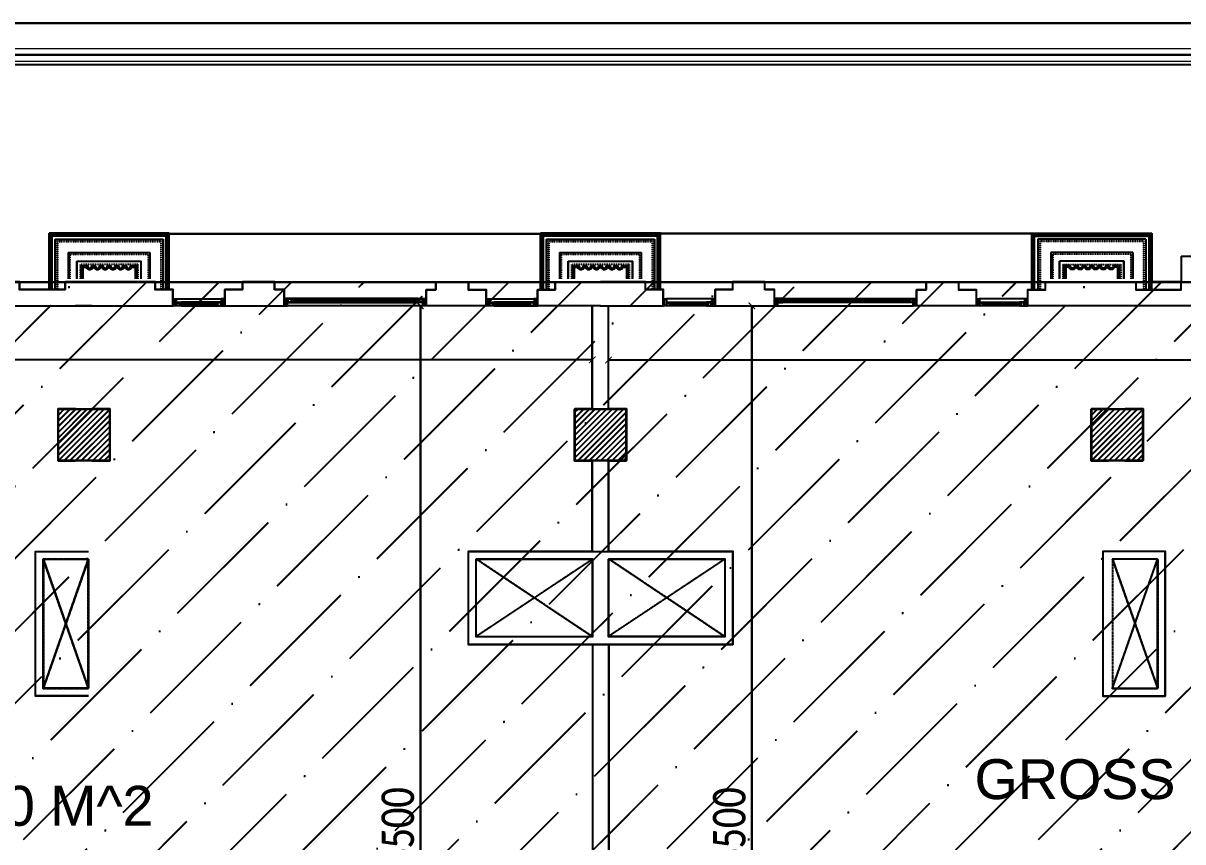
# Model space of a CAD drawing. Header units: inches. Extents: x 4821 to 127877, y 58012 to 433683.
# Drawn here: x 49715 to 67672, y 90721 to 103408 of the extents above; entities that cross this region are included whole.
import ezdxf

# ---------------------------------------------------------------- set-up
doc = ezdxf.new("R2010")
doc.units = ezdxf.units.IN
doc.header["$MEASUREMENT"] = 0
for name, pattern in [('$0$$5$HIDDEN', [0.375, 0.25, -0.125]), ('104-TYPICAL FLOOR$0$HIDDEN', [0.375, 0.25, -0.125]), ('ducT FIRST$0$New Plans (8)$0$HIDDEN', [0.375, 0.25, -0.125])]:
    doc.linetypes.add(name, pattern=pattern)
for name, color, linetype in [('$0$A-ELV', 11, 'Continuous'), ('A-ANNO-DIMS', 90, 'Continuous'), ('A-ANNO-SYMB', 130, 'Continuous'), ('A-ELV', 11, 'Continuous'), ('A-FLOR-IDEN', 11, 'Continuous'), ('A-LIN-10', 8, 'Continuous'), ('A-LIN-30', 40, 'Continuous'), ('A-WAL-CMU', 7, 'Continuous'), ('A-WAL-LOW', 41, 'Continuous'), ('A-WALL', 53, 'Continuous'), ('A-WIN', 141, 'Continuous'), ('COL FISRT$0$COL GROUND$0$Cloums$0$A-COL-HAT', 8, 'Continuous'), ('COL FISRT$0$COL GROUND$0$Cloums$0$A-COL-RFC', 210, 'Continuous'), ('ducT FIRST$0$New Plans (8)$0$A-FLOR-OVHD', 8, 'ducT FIRST$0$New Plans (8)$0$HIDDEN'), ('ELECTRICAL', 4, 'Continuous'), ('HA', 9, 'Continuous')]:
    doc.layers.add(name, color=color, linetype=linetype)
doc.styles.get("Standard").update_dxf_attribs({"font": 'arial.ttf'})
doc.styles.add('T25-100', font='calibri.ttf', dxfattribs={"width": 0.8, "height": 250})
doc.styles.add('T25-200', font='calibri.ttf', dxfattribs={"width": 0.8, "height": 500})
doc.dimstyles.new('D100', dxfattribs={"dimtxt": 250, "dimasz": 100, "dimexe": 0.18, "dimexo": 0.0625, "dimgap": 90, "dimtad": 1, "dimdec": 0, "dimrnd": 5, "dimzin": 9, "dimdsep": 46, "dimtxsty": 'T25-100', "dimblk": 'ARCHTICK', "dimcen": 90, "dimse1": 1, "dimse2": 1, "dimclrd": 256, "dimclre": 90, "dimclrt": 7, "dimazin": 0, "dimtfac": 200, "dimtdec": 0, "dimtofl": 0, "dimtmove": 2, "dimatfit": 3, "dimldrblk": 'DOT', "dimfxl": 1, "dimtolj": 1, "dimarcsym": 0})
pattern_1 = [(45, (1133291.507, -1550303.88), (-44.194174, 44.194174), [])]

# ---------------------------------------------------------------- blocks, each defined once
blk = doc.blocks.new('COL FISRT')
at = {"layer": 'COL FISRT$0$COL GROUND$0$Cloums$0$A-COL-HAT'}
h = blk.add_hatch(dxfattribs=at)
h.set_pattern_fill('ANSI31', color=256, scale=500)
h.set_pattern_definition(pattern_1)
h.paths.add_polyline_path([(1163528, -1509897), (1162728, -1509897), (1162728, -1509097), (1163528, -1509097)])
h = blk.add_hatch(dxfattribs=at)
h.set_pattern_fill('ANSI31', color=256, scale=500)
h.set_pattern_definition(pattern_1)
h.paths.add_polyline_path([(1171528, -1509897), (1170728, -1509897), (1170728, -1509097), (1171528, -1509097)])
h = blk.add_hatch(dxfattribs=at)
h.set_pattern_fill('ANSI31', color=256, scale=500)
h.set_pattern_definition(pattern_1)
h.paths.add_polyline_path([(1179528, -1509897), (1178728, -1509897), (1178728, -1509097), (1179528, -1509097)])
at = {"layer": 'COL FISRT$0$COL GROUND$0$Cloums$0$A-COL-RFC', "linetype": 'Continuous', "elevation": 0}
for points in [[(1163528, -1509897), (1162728, -1509897), (1162728, -1509097), (1163528, -1509097)], [(1171528, -1509897), (1170728, -1509897), (1170728, -1509097), (1171528, -1509097)], [(1179528, -1509897), (1178728, -1509897), (1178728, -1509097), (1179528, -1509097)]]:
    blk.add_lwpolyline(points, close=True, dxfattribs=at)
blk = doc.blocks.new('duct gr')
at = {"layer": 'A-WAL-CMU'}
for points in [[(1163220, -1608752), (1162402, -1608752), (1162402, -1606512), (1163222, -1606512)], [(1163220, -1608632), (1162522, -1608632), (1162522, -1606632), (1163222, -1606632)], [(1179079, -1608752), (1179897, -1608752), (1179897, -1606512), (1179077, -1606512)], [(1179079, -1608632), (1179777, -1608632), (1179777, -1606632), (1179077, -1606632)]]:
    blk.add_lwpolyline(points, dxfattribs=at)
for points in [[(1169106, -1606510), (1173196, -1606512), (1173196, -1607956), (1169106, -1607954)], [(1169226, -1606630), (1171026, -1606630), (1171026, -1607834), (1169226, -1607834)], [(1171276, -1606628), (1173076, -1606628), (1173076, -1607832), (1171276, -1607832)]]:
    blk.add_lwpolyline(points, close=True, dxfattribs=at)
at = {"layer": 'ducT FIRST$0$New Plans (8)$0$A-FLOR-OVHD'}
for points in [[(1163222, -1606632), (1162522, -1608632)], [(1163222, -1608632), (1162522, -1606632)], [(1171026, -1607834), (1169226, -1606630)], [(1171026, -1606634), (1169226, -1607830)], [(1173076, -1607832), (1171276, -1606628)], [(1173076, -1606632), (1171276, -1607828)], [(1179077, -1606632), (1179777, -1608632)], [(1179077, -1608632), (1179777, -1606632)]]:
    blk.add_lwpolyline(points, dxfattribs=at)
blk = doc.blocks.new('fgdf')
at = {"layer": 'A-ELV', "color": 39}
for p, q in [((-40267, 43720, 0), (-40267, 42867)), ((-38412, 43720, 0), (-38412, 42867)), ((-38412, 42867), (-40267, 42867))]:
    blk.add_line(p, q, dxfattribs=at)
at = {"layer": 'A-ELV'}
for p, q in [((-40177, 42959), (-40177, 43720)), ((-38504, 42959), (-38504, 43720)), ((-40177, 42959), (-38504, 42959))]:
    blk.add_line(p, q, dxfattribs=at)
at = {"layer": 'A-ELV', "ltscale": 0.4}
for p, q in [((-39972, 43164), (-39972, 43570)), ((-39838, 43570), (-39838, 43297)), ((-38842, 43570), (-38842, 43297)), ((-38709, 43164), (-38709, 43570)), ((-39838, 43297), (-38842, 43297)), ((-39972, 43164), (-38709, 43164))]:
    blk.add_line(p, q, dxfattribs=at)
at = {"layer": 'A-LIN-10', "linetype": '104-TYPICAL FLOOR$0$HIDDEN', "ltscale": 0.4}
for p, q in [((-40142, 42993), (-40142, 43720)), ((-38538, 42993), (-38538, 43720)), ((-39948, 43188), (-39948, 43570)), ((-39787, 43349), (-39787, 43570)), ((-38894, 43349), (-38894, 43570)), ((-38733, 43188), (-38733, 43570)), ((-38894, 43349), (-39787, 43349)), ((-39948, 43188), (-38733, 43188)), ((-40142, 42993), (-38538, 42993))]:
    blk.add_line(p, q, dxfattribs=at)
at = {"layer": 'A-LIN-10', "color": 250}
for points in [[(-38435, 43720), (-38435, 42890), (-40244, 42890), (-40244, 43720)], [(-38453, 43720), (-38453, 42908), (-40226, 42908), (-40226, 43720)]]:
    blk.add_lwpolyline(points, dxfattribs=at)
at = {"layer": 'A-LIN-30'}
for points in [[(-39765, 43570), (-39765, 43370), (-39675, 43370, -1), (-39605, 43370), (-39555, 43370, -1), (-39485, 43370), (-39435, 43370, -1), (-39365, 43370), (-39315, 43370, -1), (-39245, 43370), (-39195, 43370, -1), (-39125, 43370), (-39075, 43370, -1), (-39005, 43370), (-38915, 43370), (-38915, 43570)], [(-39745, 43570), (-39745, 43390), (-39692, 43390, -0.68313), (-39589, 43390), (-39572, 43390, -0.68313), (-39469, 43390), (-39452, 43390, -0.68313), (-39349, 43390), (-39332, 43390, -0.68313), (-39229, 43390), (-39212, 43390, -0.68313), (-39109, 43390), (-39092, 43390, -0.68313), (-38989, 43390), (-38935, 43390), (-38935, 43570)]]:
    blk.add_lwpolyline(points, format="xyb", dxfattribs=at)
blk = doc.blocks.new('$0$fgdf')
at = {"layer": 'A-ELV'}
blk.add_blockref('fgdf', (0, 0), dxfattribs=at)
blk = doc.blocks.new('n win')
for points in [[(1070203, -1333385, 0.506094), (1070194, -1333379), (1070194, -1333382), (1070182, -1333382), (1070182, -1333385)], [(1070203, -1333397, -0.506094), (1070194, -1333402), (1070194, -1333400), (1070182, -1333400), (1070182, -1333397)], [(1072124, -1333385, -0.506094), (1072134, -1333379), (1072134, -1333382), (1072145, -1333382), (1072145, -1333385)], [(1072124, -1333397, 0.506094), (1072134, -1333402), (1072134, -1333400), (1072145, -1333400), (1072145, -1333397)]]:
    blk.add_hatch(color=2).paths.add_polyline_path(points)
at = {"color": 2}
for p, q in [((1070074, -1333363, 0), (1070064, -1333363, 0)), ((1070064, -1333473, 0), (1070074, -1333473, 0)), ((1072254, -1333363, 0), (1072264, -1333363, 0)), ((1072264, -1333473, 0), (1072254, -1333473, 0))]:
    blk.add_line(p, q, dxfattribs=at)
for p, q in [((1072214, -1333473, 1221), (1070114, -1333473, 0)), ((1072134, -1333363, 1035), (1070194, -1333363, 0)), ((1070194, -1333418, 0), (1072134, -1333418, 1035))]:
    blk.add_line(p, q)
at = {"color": 2, "elevation": 1035}
for points in [[(1070074, -1333473), (1070114, -1333473), (1070114, -1333363), (1070114, -1333363), (1070114, -1333363), (1070074, -1333363)], [(1072254, -1333473), (1072214, -1333473), (1072214, -1333363), (1072214, -1333363), (1072214, -1333363), (1072254, -1333363)]]:
    blk.add_lwpolyline(points, close=True, dxfattribs=at)
at = {"color": 9, "elevation": 1035}
for points in [[(1070079, -1333468), (1070109, -1333468), (1070109, -1333368), (1070079, -1333368)], [(1072249, -1333468), (1072219, -1333468), (1072219, -1333368), (1072249, -1333368)]]:
    blk.add_lwpolyline(points, close=True, dxfattribs=at)
at = {"color": 2}
for points, elevation in [([(1070194, -1333385), (1070194, -1333363), (1070114, -1333363), (1070114, -1333418), (1070194, -1333418), (1070194, -1333397)], 0), ([(1072134, -1333385), (1072134, -1333363), (1072214, -1333363), (1072214, -1333418), (1072134, -1333418), (1072134, -1333397)], 1035)]:
    blk.add_lwpolyline(points, dxfattribs=dict(at, elevation=elevation))
at = {"color": 9}
for points, elevation in [([(1070189, -1333385), (1070189, -1333368), (1070118, -1333368), (1070118, -1333414), (1070189, -1333414), (1070189, -1333397)], 0), ([(1072138, -1333385), (1072138, -1333368), (1072209, -1333368), (1072209, -1333414), (1072138, -1333414), (1072138, -1333397)], 1035)]:
    blk.add_lwpolyline(points, dxfattribs=dict(at, elevation=elevation))
at = {"elevation": 1035}
blk.add_lwpolyline([(1070172, -1333397), (1072155, -1333397), (1072155, -1333385), (1070172, -1333385)], close=True, dxfattribs=at)
at = {"color": 2, "elevation": 1035}
for points in [[(1070203, -1333385, 0.506094), (1070194, -1333379), (1070194, -1333382), (1070182, -1333382), (1070182, -1333385)], [(1070203, -1333397, -0.506094), (1070194, -1333402), (1070194, -1333400), (1070182, -1333400), (1070182, -1333397)], [(1072124, -1333385, -0.506094), (1072134, -1333379), (1072134, -1333382), (1072145, -1333382), (1072145, -1333385)], [(1072124, -1333397, 0.506094), (1072134, -1333402), (1072134, -1333400), (1072145, -1333400), (1072145, -1333397)]]:
    blk.add_lwpolyline(points, format="xyb", close=True, dxfattribs=at)
blk = doc.blocks.new('WWWWWW')
at = {"layer": 'A-WIN'}
for points in [[(1172835, -1711780, 0.506094), (1172826, -1711775), (1172826, -1711777), (1172815, -1711777), (1172815, -1711780)], [(1172835, -1711792, -0.506094), (1172826, -1711798), (1172826, -1711795), (1172815, -1711795), (1172815, -1711792)], [(1173356, -1711780, -0.506094), (1173366, -1711774), (1173366, -1711777), (1173377, -1711777), (1173377, -1711780)], [(1173356, -1711792, 0.506094), (1173366, -1711798), (1173366, -1711795), (1173377, -1711795), (1173377, -1711792)]]:
    blk.add_hatch(color=2, dxfattribs=at).paths.add_polyline_path(points)
at = {"layer": 'A-WIN', "color": 2}
for p, q in [((1172696, -1711704, 0), (1172706, -1711704, 0)), ((1172706, -1711814, 0), (1172696, -1711814, 0)), ((1173496, -1711704, 0), (1173486, -1711704, 0)), ((1173486, -1711814, 0), (1173496, -1711814, 0))]:
    blk.add_line(p, q, dxfattribs=at)
at = {"layer": 'A-WIN'}
for p, q in [((1173446, -1711704, 1221), (1172746, -1711704, 0)), ((1172826, -1711759, 0), (1173366, -1711759, 1035)), ((1173366, -1711814, 1035), (1172826, -1711814, 0))]:
    blk.add_line(p, q, dxfattribs=at)
at = {"layer": 'A-WIN', "color": 2, "elevation": 1035}
for points in [[(1172706, -1711704), (1172746, -1711704), (1172746, -1711814), (1172746, -1711814), (1172746, -1711814), (1172706, -1711814)], [(1173486, -1711704), (1173446, -1711704), (1173446, -1711814), (1173446, -1711814), (1173446, -1711814), (1173486, -1711814)]]:
    blk.add_lwpolyline(points, close=True, dxfattribs=at)
at = {"layer": 'A-WIN', "color": 9, "elevation": 1035}
for points in [[(1172711, -1711709), (1172741, -1711709), (1172741, -1711809), (1172711, -1711809)], [(1173481, -1711709), (1173451, -1711709), (1173451, -1711809), (1173481, -1711809)]]:
    blk.add_lwpolyline(points, close=True, dxfattribs=at)
at = {"layer": 'A-WIN', "color": 2}
for points, elevation in [([(1172826, -1711792), (1172826, -1711814), (1172746, -1711814), (1172746, -1711759), (1172826, -1711759), (1172826, -1711780)], 0), ([(1173366, -1711792), (1173366, -1711814), (1173446, -1711814), (1173446, -1711759), (1173366, -1711759), (1173366, -1711780)], 1035)]:
    blk.add_lwpolyline(points, dxfattribs=dict(at, elevation=elevation))
at = {"layer": 'A-WIN', "color": 9}
for points, elevation in [([(1172821, -1711792), (1172821, -1711809), (1172750, -1711809), (1172750, -1711763), (1172821, -1711763), (1172821, -1711780)], 0), ([(1173370, -1711792), (1173370, -1711809), (1173441, -1711809), (1173441, -1711763), (1173370, -1711763), (1173370, -1711780)], 1035)]:
    blk.add_lwpolyline(points, dxfattribs=dict(at, elevation=elevation))
at = {"layer": 'A-WIN', "elevation": 1035}
blk.add_lwpolyline([(1172805, -1711780), (1173387, -1711780), (1173387, -1711792), (1172805, -1711792)], close=True, dxfattribs=at)
at = {"layer": 'A-WIN', "color": 2, "elevation": 1035}
for points in [[(1172835, -1711780, 0.506094), (1172826, -1711775), (1172826, -1711777), (1172815, -1711777), (1172815, -1711780)], [(1172835, -1711792, -0.506094), (1172826, -1711798), (1172826, -1711795), (1172815, -1711795), (1172815, -1711792)], [(1173356, -1711780, -0.506094), (1173366, -1711774), (1173366, -1711777), (1173377, -1711777), (1173377, -1711780)], [(1173356, -1711792, 0.506094), (1173366, -1711798), (1173366, -1711795), (1173377, -1711795), (1173377, -1711792)]]:
    blk.add_lwpolyline(points, format="xyb", close=True, dxfattribs=at)
blk = doc.blocks.new('FIRST SLAB EDGE')
at = {"layer": 'A-FLOR-IDEN'}
for p, q in [((1163183, -1710694, 0), (1171720, -1710694, 0)), ((1163183, -1710694, 0), (1163183, -1711444, 0)), ((1180257, -1710694, 0), (1171720, -1710694, 0)), ((1180257, -1710694, 0), (1180257, -1711444, 0)), ((1180713, -1711044, 0), (1180713, -1711444, 0)), ((1180713, -1711044, 0), (1187503, -1711044, 0))]:
    blk.add_line(p, q, dxfattribs=at)
at = {"layer": 'A-FLOR-IDEN', "elevation": 0}
for points in [[(1162727, -1711444), (1163183, -1711444)], [(1180713, -1711444), (1180257, -1711444)]]:
    blk.add_lwpolyline(points, dxfattribs=at)
at = {"layer": 'A-WAL-CMU', "elevation": 0}
for points in [[(1161151, -1711564), (1161151, -1711814), (1165101, -1711814), (1165101, -1711564), (1164827, -1711564), (1164827, -1711444), (1164128, -1711444)], [(1164128, -1711444), (1163429, -1711444), (1163429, -1711564), (1162727, -1711564), (1162727, -1711444), (1161310, -1711444), (1161310, -1711564)], [(1171720, -1711814), (1170747, -1711814), (1170747, -1711564), (1171021, -1711564), (1171021, -1711444), (1171720, -1711444)], [(1171720, -1711814), (1172693, -1711814), (1172693, -1711564), (1172419, -1711564), (1172419, -1711444), (1171720, -1711444)], [(1182289, -1711564), (1182289, -1711814), (1178339, -1711814), (1178339, -1711564), (1178613, -1711564), (1178613, -1711444), (1179312, -1711444)], [(1179312, -1711444), (1180011, -1711444), (1180011, -1711564), (1180713, -1711564), (1180713, -1711444), (1182130, -1711444), (1182130, -1711564)]]:
    blk.add_lwpolyline(points, dxfattribs=at)
for points in [[(1166674, -1711564), (1166674, -1711444), (1166174, -1711444), (1166174, -1711564), (1165901, -1711564), (1165901, -1711814), (1166824, -1711814), (1166824, -1711564)], [(1169174, -1711564), (1169174, -1711444), (1169674, -1711444), (1169674, -1711564), (1169947, -1711564), (1169947, -1711814), (1169024, -1711814), (1169024, -1711564)], [(1174266, -1711564), (1174266, -1711444), (1173766, -1711444), (1173766, -1711564), (1173493, -1711564), (1173493, -1711814), (1174416, -1711814), (1174416, -1711564)], [(1176766, -1711564), (1176766, -1711444), (1177266, -1711444), (1177266, -1711564), (1177539, -1711564), (1177539, -1711814), (1176616, -1711814), (1176616, -1711564)]]:
    blk.add_lwpolyline(points, close=True, dxfattribs=at)
at = {"layer": '$0$A-ELV', "xscale": -1, "rotation": 180}
for p in [(1203451, -1667824, 0), (1211060, -1667824, 0)]:
    blk.add_blockref('$0$fgdf', p, dxfattribs=at)
at = {"layer": '$0$A-ELV', "rotation": 180}
blk.add_blockref('$0$fgdf', (1139989, -1667824, 0), dxfattribs=at)
at = {"layer": 'A-WAL-CMU', "xscale": -1}
for p in [(2338597, 0, 0), (2343443, 0, 0)]:
    blk.add_blockref('WWWWWW', p, dxfattribs=at)
at = {"layer": 'A-WAL-CMU'}
for p in [(-3, 0, 0), (4843, 0, 0)]:
    blk.add_blockref('WWWWWW', p, dxfattribs=at)
at = {"layer": 'A-WIN'}
blk.add_blockref('n win', (96760, -378340, 0), dxfattribs=at)
at = {"layer": 'A-WIN', "xscale": -1}
blk.add_blockref('n win', (2246680, -378340, 0), dxfattribs=at)
blk = doc.blocks.new('new blo')
at = {"layer": 'A-LIN-10', "linetype": '$0$$5$HIDDEN'}
for points in [[(1163093, -1717740), (1163790, -1717740), (1163790, -1715740), (1163093, -1715740)], [(1179650, -1717740), (1180348, -1717740), (1180348, -1715740), (1179650, -1715740)], [(1163093, -1737962), (1163790, -1737962), (1163793, -1735262), (1163095, -1735262)]]:
    blk.add_lwpolyline(points, close=True, dxfattribs=at)
for points in [[(1163093, -1717740), (1163790, -1715740)], [(1163093, -1715740), (1163790, -1717740)], [(1163790, -1715740), (1163790, -1717740)], [(1179650, -1717740), (1180348, -1715740)], [(1179650, -1715740), (1180348, -1717740)], [(1180348, -1715740), (1180348, -1717740)], [(1163093, -1737962), (1163793, -1735262)], [(1163095, -1735262), (1163790, -1737962)], [(1163793, -1735262), (1163790, -1737962)]]:
    blk.add_lwpolyline(points, dxfattribs=at)
at = {"layer": 'A-LIN-10', "linetype": '$0$$5$HIDDEN', "elevation": 605}
blk.add_lwpolyline([(1179646, -1737962), (1180344, -1737962), (1180346, -1735262), (1179649, -1735262)], close=True, dxfattribs=at)
for points in [[(1179646, -1737962), (1180346, -1735262)], [(1179649, -1735262), (1180344, -1737962)], [(1180346, -1735262), (1180344, -1737962)]]:
    blk.add_lwpolyline(points, dxfattribs=at)
blk = doc.blocks.new('BANDA-MOATAZ')
at = {"color": 10}
blk.add_lwpolyline([(0, 0), (0, 40500), (-57155, 40500), (-57155, 0)], close=True, dxfattribs=at)
at = {"const_width": 17.5}
for points in [[(-350, 350), (-350, 40150), (-56805, 40150), (-56805, 350)], [(-525, 5112), (-525, 39975), (-56630, 39975), (-56630, 5112)]]:
    blk.add_lwpolyline(points, close=True, dxfattribs=at)
at = {"color": 131}
blk.add_lwpolyline([(-438, 438), (-438, 40062), (-56718, 40062), (-56718, 438)], close=True, dxfattribs=at)
at = {"layer": 'ELECTRICAL', "color": 131}
blk.add_lwpolyline([(-575, 5162), (-575, 39925), (-56580, 39925), (-56580, 5162)], close=True, dxfattribs=at)
blk = doc.blocks.new('_ArchTick')
at = {"color": 0, "linetype": 'ByBlock', "const_width": 0.15}
blk.add_lwpolyline([(-0.5, -0.5), (0.5, 0.5)], dxfattribs=at)
blk = doc.blocks.new('*D192')
at = {"layer": 'A-ANNO-DIMS', "lineweight": -2, "transparency": 16777216}
blk.add_line((58530, 98191), (34803, 98191), dxfattribs=at)
at = {"layer": 'Defpoints', "color": 0, "transparency": 16777216}
for p in [(34803, 98825), (58530, 98229, 0), (34803, 98191)]:
    blk.add_point(p, dxfattribs=at)
at = {"layer": 'A-ANNO-DIMS', "lineweight": -2, "transparency": 16777216, "xscale": 100, "yscale": 100, "zscale": 100, "rotation": 180}
blk.add_blockref('_ArchTick', (34803, 98191), dxfattribs=at)
at = {"layer": 'A-ANNO-DIMS', "lineweight": -2, "transparency": 16777216, "xscale": 100, "yscale": 100, "zscale": 100}
blk.add_blockref('_ArchTick', (58530, 98191), dxfattribs=at)
at = {"layer": 'A-ANNO-DIMS', "color": 7, "transparency": 16777216, "insert": (46667, 98537), "char_height": 500, "attachment_point": 5, "style": 'T25-200'}
blk.add_mtext('\\A1;23725', dxfattribs=at)
blk = doc.blocks.new('_Dot')
at = {"lineweight": -2}
blk.add_line((-0.5, 0), (-1, 0), dxfattribs=at)
at = {"const_width": 0.5}
blk.add_lwpolyline([(-0.25, 0, 1), (0.25, 0, 1)], format="xyb", close=True, dxfattribs=at)
blk = doc.blocks.new('*D177')
at = {"layer": 'A-ANNO-DIMS', "lineweight": -2, "transparency": 16777216}
blk.add_line((58780, 98191), (82508, 98191), dxfattribs=at)
at = {"layer": 'Defpoints', "color": 0, "transparency": 16777216}
for p in [(82508, 98191), (58780, 97901, 0), (82508, 97612, 1209)]:
    blk.add_point(p, dxfattribs=at)
at = {"layer": 'A-ANNO-DIMS', "lineweight": -2, "transparency": 16777216, "xscale": 100, "yscale": 100, "zscale": 100, "rotation": 180}
blk.add_blockref('_ArchTick', (58780, 98191), dxfattribs=at)
at = {"layer": 'A-ANNO-DIMS', "lineweight": -2, "transparency": 16777216, "xscale": 100, "yscale": 100, "zscale": 100}
blk.add_blockref('_ArchTick', (82508, 98191), dxfattribs=at)
at = {"layer": 'A-ANNO-DIMS', "color": 7, "transparency": 16777216, "insert": (70644, 98537), "char_height": 500, "attachment_point": 5, "style": 'T25-200'}
blk.add_mtext('\\A1;23730', dxfattribs=at)
blk = doc.blocks.new('*D178')
at = {"layer": 'A-ANNO-DIMS', "lineweight": -2, "transparency": 16777216}
blk.add_line((55867, 99029), (55867, 82529), dxfattribs=at)
at = {"layer": 'Defpoints', "color": 0, "transparency": 16777216}
for p in [(56421, 99029, 0), (55867, 82529), (57329, 82529, 0)]:
    blk.add_point(p, dxfattribs=at)
at = {"layer": 'A-ANNO-DIMS', "lineweight": -2, "transparency": 16777216, "xscale": 100, "yscale": 100, "zscale": 100}
for p, rotation in [((55867, 99029), 90), ((55867, 82529), 270)]:
    blk.add_blockref('_ArchTick', p, dxfattribs=dict(at, rotation=rotation))
at = {"layer": 'A-ANNO-DIMS', "color": 7, "transparency": 16777216, "insert": (55520, 90779), "char_height": 500, "attachment_point": 5, "rotation": 90, "style": 'T25-200'}
blk.add_mtext('\\A1;16500', dxfattribs=at)
blk = doc.blocks.new('*D179')
at = {"layer": 'A-ANNO-DIMS', "lineweight": -2, "transparency": 16777216}
blk.add_line((60999, 99029), (60999, 82529), dxfattribs=at)
at = {"layer": 'Defpoints', "color": 0, "transparency": 16777216}
for p in [(60890, 99029, 0), (59729, 82529, 0), (60999, 82529)]:
    blk.add_point(p, dxfattribs=at)
at = {"layer": 'A-ANNO-DIMS', "lineweight": -2, "transparency": 16777216, "xscale": 100, "yscale": 100, "zscale": 100}
for p, rotation in [((60999, 99029), 90), ((60999, 82529), 270)]:
    blk.add_blockref('_ArchTick', p, dxfattribs=dict(at, rotation=rotation))
at = {"layer": 'A-ANNO-DIMS', "color": 7, "transparency": 16777216, "insert": (60653, 90779), "char_height": 500, "attachment_point": 5, "rotation": 90, "style": 'T25-200'}
blk.add_mtext('\\A1;16500', dxfattribs=at)
blk = doc.blocks.new('*D350')
at = {"layer": 'A-ANNO-DIMS', "lineweight": -2, "transparency": 16777216}
blk.add_line((58527, 98188), (34800, 98188), dxfattribs=at)
at = {"layer": 'Defpoints', "color": 0, "transparency": 16777216}
for p in [(34800, 98822), (34800, 98188), (58527, 98226, 0)]:
    blk.add_point(p, dxfattribs=at)
at = {"layer": 'A-ANNO-DIMS', "lineweight": -2, "transparency": 16777216, "xscale": 100, "yscale": 100, "zscale": 100, "rotation": 180}
blk.add_blockref('_ArchTick', (34800, 98188), dxfattribs=at)
at = {"layer": 'A-ANNO-DIMS', "lineweight": -2, "transparency": 16777216, "xscale": 100, "yscale": 100, "zscale": 100}
blk.add_blockref('_ArchTick', (58527, 98188), dxfattribs=at)
at = {"layer": 'A-ANNO-DIMS', "color": 7, "transparency": 16777216, "insert": (46663, 98534), "char_height": 500, "attachment_point": 5, "style": 'T25-200'}
blk.add_mtext('\\A1;23725', dxfattribs=at)
blk = doc.blocks.new('*D351')
at = {"layer": 'A-ANNO-DIMS', "lineweight": -2, "transparency": 16777216}
blk.add_line((58777, 98188), (82504, 98188), dxfattribs=at)
at = {"layer": 'Defpoints', "color": 0, "transparency": 16777216}
for p in [(82504, 98188), (58777, 97898, 0), (82504, 97609, 1209)]:
    blk.add_point(p, dxfattribs=at)
at = {"layer": 'A-ANNO-DIMS', "lineweight": -2, "transparency": 16777216, "xscale": 100, "yscale": 100, "zscale": 100, "rotation": 180}
blk.add_blockref('_ArchTick', (58777, 98188), dxfattribs=at)
at = {"layer": 'A-ANNO-DIMS', "lineweight": -2, "transparency": 16777216, "xscale": 100, "yscale": 100, "zscale": 100}
blk.add_blockref('_ArchTick', (82504, 98188), dxfattribs=at)
at = {"layer": 'A-ANNO-DIMS', "color": 7, "transparency": 16777216, "insert": (70640, 98534), "char_height": 500, "attachment_point": 5, "style": 'T25-200'}
blk.add_mtext('\\A1;23730', dxfattribs=at)
blk = doc.blocks.new('*D352')
at = {"layer": 'A-ANNO-DIMS', "lineweight": -2, "transparency": 16777216}
blk.add_line((55863, 99026), (55863, 82526), dxfattribs=at)
at = {"layer": 'Defpoints', "color": 0, "transparency": 16777216}
for p in [(56418, 99026, 0), (55863, 82526), (57326, 82526, 0)]:
    blk.add_point(p, dxfattribs=at)
at = {"layer": 'A-ANNO-DIMS', "lineweight": -2, "transparency": 16777216, "xscale": 100, "yscale": 100, "zscale": 100}
for p, rotation in [((55863, 99026), 90), ((55863, 82526), 270)]:
    blk.add_blockref('_ArchTick', p, dxfattribs=dict(at, rotation=rotation))
at = {"layer": 'A-ANNO-DIMS', "color": 7, "transparency": 16777216, "insert": (55517, 90776), "char_height": 500, "attachment_point": 5, "rotation": 90, "style": 'T25-200'}
blk.add_mtext('\\A1;16500', dxfattribs=at)
blk = doc.blocks.new('*D353')
at = {"layer": 'A-ANNO-DIMS', "lineweight": -2, "transparency": 16777216}
blk.add_line((60995, 99026), (60995, 82526), dxfattribs=at)
at = {"layer": 'Defpoints', "color": 0, "transparency": 16777216}
for p in [(60886, 99026, 0), (59725, 82526, 0), (60995, 82526)]:
    blk.add_point(p, dxfattribs=at)
at = {"layer": 'A-ANNO-DIMS', "lineweight": -2, "transparency": 16777216, "xscale": 100, "yscale": 100, "zscale": 100}
for p, rotation in [((60995, 99026), 90), ((60995, 82526), 270)]:
    blk.add_blockref('_ArchTick', p, dxfattribs=dict(at, rotation=rotation))
at = {"layer": 'A-ANNO-DIMS', "color": 7, "transparency": 16777216, "insert": (60649, 90776), "char_height": 500, "attachment_point": 5, "rotation": 90, "style": 'T25-200'}
blk.add_mtext('\\A1;16500', dxfattribs=at)

msp = doc.modelspace()

# ---------------------------------------------------------------- hatches: boundary and pattern name
at = {"layer": 'A-WALL'}
h = msp.add_hatch(dxfattribs=at)
h.set_pattern_fill('ANSI36', color=1, scale=250)
h.set_pattern_definition([(45, (-1055552.45, -59242.15), (420.9495, 1543.4815), [1984.375, -396.875, 0, -396.875])])
h.paths.add_polyline_path([(58653.6, 99395.9), (34429.9, 99395.9), (34429.9, 89400.9), (39953.9, 89400.9), (39977.1, 85775.9), (42729.5, 85774.2), (42729.8, 82526), (58653.6, 82525.9), (58653.6, 85525.9), (58665.2, 85525.9), (58642, 89400.9), (58653.6, 89400.9)])
h = msp.add_hatch(dxfattribs=at)
h.set_pattern_fill('ANSI36', color=1, scale=250)
h.set_pattern_definition([(45, (-1055549.05, -59239.2), (420.9495, 1543.4815), [1984.375, -396.875, 0, -396.875])])
h.paths.add_polyline_path([(58657, 99398.8), (34433.3, 99398.8), (34433.3, 89403.9), (39957.3, 89403.9), (39980.5, 85778.8), (42732.9, 85777.2), (42733.2, 82529), (58657, 82528.8), (58657, 85528.8), (58668.6, 85528.8), (58645.4, 89403.9), (58657, 89403.9)])
h = msp.add_hatch(dxfattribs=at)
h.set_pattern_fill('ANSI36', color=3, scale=250)
h.set_pattern_definition([(45, (-1055551.8, -59242.16), (420.9495, 1543.4815), [1984.375, -396.875, 0, -396.875])])
h.paths.add_polyline_path([(82875.6, 99395.8), (58653.6, 99395.8), (58653.6, 89400.9), (58642, 89400.9), (58665.2, 85775.9), (58653.5, 85774.2), (58653.8, 82526), (74680, 82525.9), (74680, 85525.9), (80078.8, 85525.9), (80055.6, 89400.9), (82875.6, 89400.9)])
h = msp.add_hatch(dxfattribs=at)
h.set_pattern_fill('ANSI36', color=3, scale=250)
h.set_pattern_definition([(45, (-1055548.4, -59239.2), (420.9495, 1543.4815), [1984.375, -396.875, 0, -396.875])])
h.paths.add_polyline_path([(82879, 99398.8), (58657, 99398.8), (58657, 89403.9), (58645.4, 89403.9), (58668.6, 85778.8), (58656.9, 85777.2), (58657.2, 82529), (74683.4, 82528.8), (74683.4, 85528.8), (80082.2, 85528.8), (80059, 89403.9), (82879, 89403.9)])

# ---------------------------------------------------------------- linework, layer by layer
at = {"layer": 'A-WAL-CMU'}
for p, q in [((58527, 95219.4), (58527, 96625.9)), ((58527, 95219.4, 0), (58527, 96625.9, 0)), ((58530.4, 95222.4), (58530.4, 96628.8)), ((58530.4, 95222.4, 0), (58530.4, 96628.8, 0)), ((58777, 95219.4), (58777, 96625.9)), ((58777, 95219.4, 0), (58777, 96625.9, 0)), ((58780.4, 95222.4), (58780.4, 96628.8)), ((58780.4, 95222.4, 0), (58780.4, 96628.8, 0))]:
    msp.add_line(p, q, dxfattribs=at)
for points in [[(50777, 99025.9), (50527, 99025.9)], [(50780.4, 99028.8), (50530.4, 99028.8)], [(66777, 99025.9), (66527, 99025.9)], [(66780.4, 99028.8), (66530.4, 99028.8)], [(50527, 97425.9), (50254.8, 97425.9), (50254.8, 96625.9), (50527, 96625.9)], [(50530.4, 97428.8), (50258.2, 97428.8), (50258.2, 96628.8), (50530.4, 96628.8)], [(50777, 96625.9), (51054.8, 96625.9), (51054.8, 97425.9), (50777, 97425.9)], [(50780.4, 96628.8), (51058.2, 96628.8), (51058.2, 97428.8), (50780.4, 97428.8)], [(58526.5, 97425.9), (58254.3, 97425.9), (58254.3, 96625.9), (58526.5, 96625.9)], [(58529.9, 97428.8), (58257.7, 97428.8), (58257.7, 96628.8), (58529.9, 96628.8)], [(58776.5, 96625.9), (59054.3, 96625.9), (59054.3, 97425.9), (58776.5, 97425.9)], [(58779.9, 96628.8), (59057.7, 96628.8), (59057.7, 97428.8), (58779.9, 97428.8)], [(66527, 97425.9), (66254.8, 97425.9), (66254.8, 96625.9), (66527, 96625.9)], [(66530.4, 97428.8), (66258.2, 97428.8), (66258.2, 96628.8), (66530.4, 96628.8)], [(66777, 96625.9), (67054.8, 96625.9), (67054.8, 97425.9), (66777, 97425.9)], [(66780.4, 96628.8), (67058.2, 96628.8), (67058.2, 97428.8), (66780.4, 97428.8)]]:
    msp.add_lwpolyline(points, dxfattribs=at)
at = {"layer": 'A-WALL'}
for p, q in [((58526.5, 97425.9), (58527, 99025.9)), ((58529.9, 97428.8), (58530.4, 99028.8)), ((58776.5, 97425.9), (58776.5, 99025.9)), ((58779.9, 97428.8), (58779.9, 99028.8)), ((58528.6, 93775.8, 0), (58528.6, 88425.9, 0)), ((58532, 93778.8, 0), (58532, 88428.8, 0)), ((58778.6, 93776.8, 0), (58778.6, 88425.9, 0)), ((58782, 93779.8, 0), (58782, 88428.8, 0))]:
    msp.add_line(p, q, dxfattribs=at)
for points in [[(82874.9, 99395.9), (82875, 89400.9), (87604.3, 89400.9), (87604.3, 80603.3), (82874.3, 80603.3), (82874.9, 68904.5), (66209.3, 68904.5), (66209.3, 82275.8), (51096, 82275.8), (51096, 68904.5), (34429, 68904.5), (34429.7, 80603.3), (29699.4, 80603.3), (29696.7, 89400.8), (34429.7, 89400.9), (34429.7, 99395.9), (82874.9, 99395.9)], [(82878.3, 99398.8), (82878.3, 89403.9), (87607.7, 89403.9), (87607.7, 80606.3), (82877.7, 80606.3), (82878.3, 68907.5), (66212.7, 68907.5), (66212.7, 82278.8), (51099.4, 82278.8), (51099.4, 68907.5), (34432.4, 68907.5), (34433.1, 80606.3), (29702.8, 80606.3), (29700.1, 89403.8), (34433.1, 89403.9), (34433.1, 99398.8), (82878.3, 99398.8)], [(34429, 99395.9), (82874.3, 99395.9), (82874.3, 89400.9), (80054.3, 89400.9), (80077.5, 85525.9), (74678.8, 85525.9), (74678.8, 82525.9), (42729.2, 82526), (42728.9, 85774.2), (39976.5, 85775.9), (39953.3, 89400.9), (34429.2, 89400.9), (34429.2, 99395.9)], [(34432.4, 99398.8), (82877.7, 99398.8), (82877.7, 89403.9), (80057.7, 89403.9), (80080.9, 85528.8), (74682.2, 85528.8), (74682.2, 82528.8), (42732.6, 82529), (42732.3, 85777.2), (39979.9, 85778.8), (39956.7, 89403.9), (34432.6, 89403.9), (34432.6, 99398.8)]]:
    msp.add_lwpolyline(points, dxfattribs=at)
at = {"layer": 'A-WALL', "elevation": 0}
for points in [[(58254.3, 97425.9), (59054.3, 97425.9), (59054.3, 96625.9), (58777, 96625.9), (58777, 95221), (60698.6, 95221), (60697.9, 93775.8), (56608.6, 93775.8), (56609.4, 95222), (58527, 95222), (58526.5, 96625.9), (58254.3, 96625.9), (58254.3, 97425.9)], [(58257.7, 97428.8), (59057.7, 97428.8), (59057.7, 96628.8), (58780.4, 96628.8), (58780.4, 95223.9), (60702, 95223.9), (60701.3, 93778.8), (56612, 93778.8), (56612.8, 95225), (58530.4, 95225), (58529.9, 96628.8), (58257.7, 96628.8), (58257.7, 97428.8)]]:
    msp.add_lwpolyline(points, dxfattribs=at)
for points in [[(67399.5, 95219.9), (66431.9, 95219.9), (66431.9, 92979.9), (67399.5, 92979.9)], [(67402.9, 95222.8), (66435.3, 95222.8), (66435.3, 92982.8), (67402.9, 92982.8)]]:
    msp.add_lwpolyline(points, close=True, dxfattribs=at)
at = {"layer": 'HA', "elevation": 0}
for points in [[(51096, 68904.5), (34430.4, 68904.5), (34430.4, 80603.3), (29699.4, 80603.3), (29698.8, 89398.6), (34429.7, 89398.6), (34429.7, 99395.9), (82874.9, 99395.9), (82875, 89400.9), (87604.3, 89400.9), (87575.6, 80603.3), (82874.9, 80603.3), (82874.9, 68904.5), (34429, 68907.1)], [(51099.4, 68907.5), (34433.8, 68907.5), (34433.8, 80606.3), (29702.8, 80606.3), (29702.2, 89401.6), (34433.1, 89401.6), (34433.1, 99398.8), (82878.3, 99398.8), (82878.3, 89403.9), (87607.7, 89403.9), (87579, 80606.3), (82878.3, 80606.3), (82878.3, 68907.5), (34432.4, 68910.1)]]:
    msp.add_lwpolyline(points, dxfattribs=at)

# ---------------------------------------------------------------- block references
at = {"xscale": 1.12079201326193, "yscale": 1.12079201326193, "zscale": 1.12079201326193}
for p in [(90643.4, 58012.5, 0), (90646.8, 58015.5, 0)]:
    msp.add_blockref('BANDA-MOATAZ', p, dxfattribs=at)
at = {"layer": 'A-WAL-CMU'}
for name, p in [('FIRST SLAB EDGE', (-1113068, 1810839.4, 0)), ('FIRST SLAB EDGE', (-1113064.6, 1810842.4, 0)), ('COL FISRT', (-1112473.6, 1606522.9)), ('COL FISRT', (-1112470.2, 1606525.9)), ('duct gr', (-1112497.5, 1701731.6, 0)), ('duct gr', (-1112494.1, 1701734.6, 0))]:
    msp.add_blockref(name, p, dxfattribs=at)
at = {"layer": 'A-WAL-LOW'}
for p in [(-1113068, 1810839.4, 0), (-1113064.6, 1810842.4, 0)]:
    msp.add_blockref('new blo', p, dxfattribs=at)

# ---------------------------------------------------------------- texts
at = {"layer": 'A-ANNO-SYMB'}
for s, p in [('GROSS AREA =  485 M^ 2', (64447, 91383.1, 0)), ('GROSS AREA =  485 M^ 2', (64450.4, 91386, 0)), ('GROSS AREA =  470 M^ 2', (41545, 90970.1, 0)), ('GROSS AREA =  470 M^ 2', (41548.4, 90973.1, 0))]:
    msp.add_text(s, height=616.16, dxfattribs=at).set_placement(p)

# ---------------------------------------------------------------- dimensions: what is measured, and where the dimension line sits
at = {"layer": 'A-ANNO-DIMS'}
for base, p1, p2, picture, middle in [((55863.2, 82525.9, 0), (56417.7, 99025.9), (57326, 82525.9), '*D352', (55517, 90775.9, 0)), ((55866.6, 82528.9, 0), (56421.1, 99028.8), (57329.4, 82528.9), '*D178', (55520.4, 90778.9, 0)), ((60995.4, 82525.8, 0), (60886.3, 99025.9), (59725.3, 82525.8), '*D353', (60649.2, 90775.8, 0)), ((60998.8, 82528.8, 0), (60889.7, 99028.8), (59728.7, 82528.8), '*D179', (60652.6, 90778.8, 0))]:
    dim = msp.add_linear_dim(base=base, p1=p1, p2=p2, angle=90, dimstyle='D100', override={"dimtxt": 1000, "dimtxsty": 'T25-200'}, dxfattribs=at)
    dim.commit()
    dim.dimension.update_dxf_attribs({"geometry": picture, "text_midpoint": middle})
for base, p1, p2, picture, middle in [((34799.7, 98188, 0), (58526.8, 98225.9), (34799.7, 98822.5, 0), '*D350', (46663.2, 98534.2, 0)), ((34803.1, 98191, 0), (58530.2, 98228.8), (34803.1, 98825.5, 0), '*D192', (46666.6, 98537.2, 0)), ((82504.3, 98188, 0), (58776.5, 97897.9), (82504.3, 97608.9, 1209.3), '*D351', (70640.4, 98534.2, 0)), ((82507.7, 98191, 0), (58779.9, 97900.9), (82507.7, 97611.9, 1209.3), '*D177', (70643.8, 98537.2, 0))]:
    dim = msp.add_linear_dim(base=base, p1=p1, p2=p2, dimstyle='D100', override={"dimtxt": 1000, "dimtxsty": 'T25-200'}, dxfattribs=at)
    dim.commit()
    dim.dimension.update_dxf_attribs({"geometry": picture, "text_midpoint": middle})

doc.saveas('drawing.dxf')
